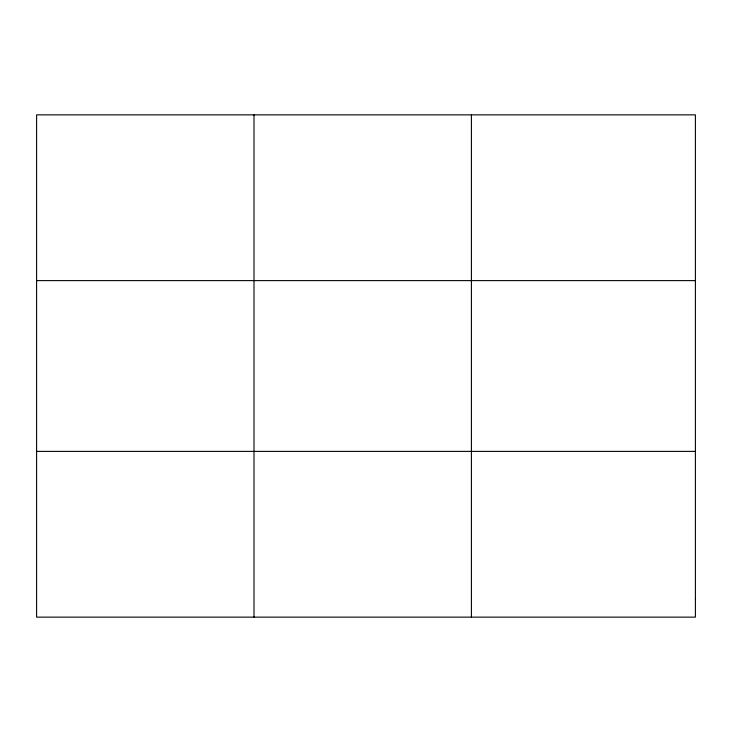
<?xml version="1.0" encoding="UTF-8"?>
<svg xmlns="http://www.w3.org/2000/svg" width="732" height="732" viewBox="0 0 732 732"><rect width="100%" height="100%" fill="white"/><g stroke="black" fill="none" stroke-linecap="round" stroke-linejoin="round"><path stroke-width="1.1" d="M254.004 114.86L254.004 617.14M471.408 114.86L471.408 617.14M36.6 280.612L695.4 280.612M36.6 451.388L695.4 451.388M695.4 598.721L695.4 617.14L36.6 617.14L36.6 114.86L695.4 114.86L695.4 598.721"/></g></svg>
